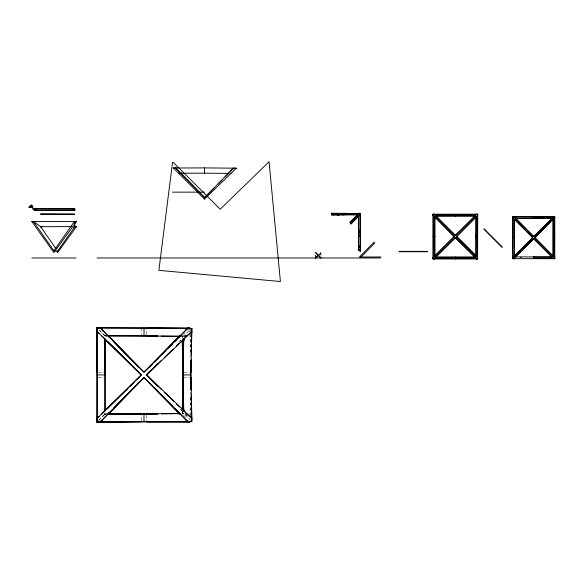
<?xml version="1.0" encoding="UTF-8"?>
<svg xmlns="http://www.w3.org/2000/svg" width="584" height="584" viewBox="0 0 584 584"><rect width="100%" height="100%" fill="white"/><g stroke="black" fill="none" stroke-linecap="round" stroke-linejoin="round"><path stroke-width="0.44" stroke-dasharray="2.92 2.19" d="M182.186 338.851L182.208 335.815L185.245 332.778M189.961 328.785L189.946 331.515L189.559 331.5M182.317 410.742L182.252 414.027L185.822 417.669M190.15 415.633L190.523 396.638M189.997 415.662L190.508 391.2M146.314 334.661L146.642 329.325M141.357 420.546L141.686 415.209M104.938 412.932L104.675 414.187L105.923 414.202M183.814 337.158L184.091 335.909L190.771 329.427M98.733 420.122L105.076 413.779L107.945 413.771M184.902 336.413L186.062 335.187M187.632 330.332L188.829 329.113M98.608 420.662L104.959 414.26L107.149 414.275M179.449 341.596L180.719 340.326M179.843 341.647L181.128 340.363M184.975 336.508L186.252 335.223M185.055 336.384L186.303 335.143M181.916 336.282L184.091 335.909L182.186 335.888M184.449 336.807L186.303 335.041M190.771 420.429L184.091 413.946L182.172 413.574L183.763 413.538L181.566 413.545M105.835 414.384L104.572 414.655L104.565 413.392M98.389 377.571L104.616 377.191M184.267 372.614L189.61 372.285M182.573 410.99L182.186 411.012L182.208 414.041L180.04 414.049M189.559 418.356L189.946 418.341M98.733 329.734L105.069 336.055L106.565 336.055L104.675 335.669M180.785 335.837L182.252 335.837L182.317 339.122M105.828 335.209L104.572 335.209L98.608 329.201M107.149 335.588L104.572 335.209L104.835 336.479M180.04 335.807L182.252 335.837M105.076 336.077L107.945 336.085M180.106 336.311L183.704 336.296M105.069 413.8L106.565 413.808M183.383 377.191L189.61 377.571M98.389 372.285L104.616 372.665M181.952 410.508L180.719 409.537L181.697 410.516M180.726 409.523L182.588 411.289M185.07 413.64L187.544 415.99M183.704 413.56L184.091 413.946M185.478 414.063L187.807 416.516M182.281 412.523L182.639 414.414M141.299 328.42L141.686 334.647M146.314 415.195L146.694 421.422M189.997 334.194L190.523 359.569M190.063 329.704L190.136 333.318M190.15 334.223L190.523 353.225"/><path stroke-width="0.88" d="M97.097 372.22L97.156 328.164L190.026 327.894L187.369 327.858M105.018 372.68L105.062 339.37M144 414.297L144 421.852L97.032 422.276L97.032 327.609L102.309 328.011M146.694 421.422L146.708 421.823L191.771 421.407L191.844 418.341L190.953 374.928L191.844 328.471L146.708 328.033L146.694 328.434M513 237.389L514.321 237.389L514.292 220.19M554.574 237.659L553.252 237.922L554.581 237.922M554.581 218.555L554.537 218.146A0.891 0.891 0 0 0 554.537 216.89L512.745 216.627L512.737 258.683L554.785 258.69L554.603 216.825M97.032 422.276L97.163 331.515L98.966 333.289M104.967 410.063L105.069 338.851M144 335.961L144 328.011M204.539 199.137L173.324 168.017L204.539 167.9L204.539 173.185L228.563 173.412L233.447 168.185L236.359 168.199L204.539 199.129M477.544 256.551L476.544 256.887L456.462 236.812L477.449 215.81L477.661 214.802L476.829 214.197M476.829 258.924L477.661 258.318L477.515 257.383L456.703 236.556L476.23 256.04M454.425 236.681L454.155 236.418L433.277 257.31L433.065 258.318L433.897 258.924M182.332 409.851L182.982 377.184L183.653 411.173M190.669 389.397L190.902 377.636L190.493 377.629M183.653 338.691L182.982 372.68L182.332 340.012M189.019 415.903L183.763 411.012L183.026 374.928L183.763 338.851L189.019 333.953M190.493 372.234L190.902 372.22L191.151 359.715M191.253 354.357L191.771 328.449L191.377 328.843M190.676 383.046L190.676 366.818M74.701 221.606L74.416 226.585L73.715 227.826M141.299 421.436L141.292 421.838L97.032 422.254L97.418 421.86L97.032 420.429M141.737 414.319L141.744 413.917L108.244 414.231M146.263 335.552L146.248 335.953L157.841 336.063M174.813 408.216L187.442 421.4L97.156 421.699L97.163 418.341L141.328 374.928L97.163 331.515L97.564 333.281M181.485 174.258L175.623 168.01L173.324 168.002M214.343 187.749L204.539 197.64L180.507 173.266L181.493 172.995M108.938 336.953L100.623 328.193L97.156 328.164L98.973 328.558M100.521 327.989L100.543 327.595M360.357 214.248L360.007 214.941M512.737 217.474L513.577 216.627M512.737 257.756L532.769 237.396L514.657 219.277L514.394 219.54M554.8 217.562L534.761 237.929L552.88 256.04L553.143 255.777M554.8 257.851L553.953 258.69M342.91 213.751L342.961 213.248M343.063 215.08L343.202 213.751L337.983 213.751M344.071 214.868L344.21 213.547M344.538 213.248L343.049 213.547M432.999 215.094L433.605 214.262L434.613 214.474L455.651 235.505M97.024 333.289L97.287 332.092M343.034 214.306L343.137 213.861L343.874 214.043L343.764 214.481L343.034 214.306L343.764 214.481M343.414 214.401L343.494 213.941M191.333 330.245L191.771 328.449M191.734 419.619L191.377 421.02L191.771 421.407L191.253 395.507M554.742 258.632L554.537 258.435A0.891 0.891 0 0 0 554.537 257.172L554.282 256.909M520.505 257.267L521.154 257.267M41.318 227.694L40.449 226.439L33.441 221.438L53.881 250.762L74.329 221.621L76.395 221.628L53.881 252.565L31.813 221.446L33.441 221.438L34.456 222.643M74.767 223.19L74.913 226.614L57.612 251.069L53.881 250.762M353.692 215.08L354.649 213.751M354.992 213.751L355.357 213.248M75.971 226.607L76.322 226.84L57.612 252.565L56.86 251.507M108.39 414.027L109.354 412.757M178.573 337.311L179.536 336.048M109.434 412.289L100.623 421.663L97.163 421.677L97.543 421.305L98.959 421.706M227.577 174.397L228.556 173.156L227.585 173.404M178.624 337.778L187.442 328.464L97.032 327.609L97.024 331.515L97.418 331.493M353.189 214.197L353.875 214.386M358.656 230.571L359.299 230.753M358.466 230.746L359.145 230.403M358.817 230.914L358.868 230.322M434.89 258.369L434.613 258.646A0.949 0.949 0 0 1 433.277 258.646L432.999 258.924L477.712 258.924L477.449 258.646A0.949 0.949 0 0 1 476.106 258.646L475.836 258.369M512.767 216.657L512.993 216.89A0.891 0.891 0 0 0 512.993 218.146L513.219 218.372M101.711 414.063L104.682 410.99L104.667 409.523M108.376 413.764L139.364 381.907L134.911 386.433M108.646 413.939L143.956 377.636L187.442 421.4L191.844 421.385M179.266 336.136L143.956 372.22L100.623 328.193L102.382 330.004M148.628 367.92L152.446 364.007M154.358 362.058L179.551 336.311M476.602 216.671L476.376 216.357L456.294 236.44L456.564 236.702M113.88 407.756L132.999 388.367M360.481 257.493L359.532 256.872L374.016 242.229L374.797 243.01L360.562 257.413M521.709 248.799L518.745 252.025M519.059 251.704L520.329 250.419M525.396 245.295L527.929 242.732M204.539 197.633L233.447 168.185L232.271 168.44M218.131 183.938L221.913 180.12M225.066 176.945L228.563 173.412M191.844 328.471L187.442 328.464L144.036 372.22L108.646 335.924M149.322 367.336L151.234 365.409M155.694 360.919L158.242 358.35M162.067 354.495L165.25 351.283M168.44 348.071L172.258 344.217M174.813 341.647L180.084 335.917L178.631 336.296M533.776 236.389L534.36 235.812M148.321 372.818L150.862 370.271M155.943 365.175L157.848 363.263M158.052 363.511L146.664 374.928L158.052 386.345M524.469 246.003L532.25 238.141L532.754 238.637M357.941 214.321L349.977 222.292L350.918 224.03L358.846 216.095M315.535 257.821L318.061 255.296L315.535 252.777M358.853 214.686L358.846 250.602L358.466 250.339L358.466 215.146L358.846 214.788M359.145 214.576L359.802 213.802L359.459 213.248M359.802 215.146L360.08 214.868A0.949 0.949 0 0 0 360.116 213.561L331.128 213.248L332.851 213.547M320.616 253.222L318.536 255.296L321.091 257.836M359.021 215.058L359.145 214.591L360.175 214.583M359.007 215.416L350.911 223.504L351.05 223.898M352.035 222.913L351.714 222.219M434.219 216.752L434.481 216.489L454.556 236.564L434.35 256.763L434.087 256.5L434.671 256.515M435.569 215.43L435.306 215.693L455.389 235.775L475.58 215.532L475.332 214.7M475.296 215.277L475.296 215.817M475.836 214.751L476.106 214.474A0.949 0.949 0 0 1 477.449 214.474L477.624 214.299M432.999 258.924L432.999 214.211L477.727 214.197L477.573 258.77M435.138 258.654L435.138 257.602L455.352 237.352L475.427 257.434L475.164 257.697M515.657 218.285L533.513 236.659L553.866 216.627M552.143 218.547L551.88 218.285L552.143 218.547L534.024 236.666L513.672 216.627M512.767 258.661L512.993 258.435A0.891 0.891 0 0 0 514.256 258.435L514.519 258.172M551.88 257.033L534.024 238.659L513.672 258.69M105.281 410.238L141.248 374.928L107.091 341.078M107.222 408.902L127.881 388.506M129.903 386.601L133.721 382.776M137.036 379.585L139.561 377.038M98.981 416.582L97.163 418.341L97.55 418.363L97.163 416.567M146.788 374.439L161.447 360.328M164.695 357.204L173.141 349.071M176.39 345.947L179.631 342.823M191.808 333.289L191.45 331.493L191.844 331.515L146.745 374.928L191.844 418.341L189.997 416.567M189.99 333.281L191.844 331.515M30.74 207.225L29.2 207.254L30.74 207.225L32.193 205.853L31.543 205.05L29.2 207.254C40.559 205.962 22.783 209.481 31.675 205.123M73.496 222.811L74.518 221.876M554.537 258.435A0.891 0.891 0 0 1 553.282 258.435L553.019 258.172M100.601 421.276L102.397 419.867M232.264 169.375L233.461 168.447M185.668 330.245L187.464 328.85M359.16 246.353L359.751 246.119L359.562 246.645L359.16 246.353L359.751 246.119M332.668 213.853L333.325 213.598L333.114 214.182L332.668 213.853L333.325 213.598M332.792 214.24L333.457 213.992M359.277 246.703L359.868 246.477M332.763 214.452L332.062 214.664L332.661 214.065M350.809 222.416L351.575 222.584L350.904 222.781L350.159 222.11L350.853 221.942L350.969 221.299L351.152 221.65M359.102 249.894L359.766 249.689L359.467 250.266L359.102 249.894L359.766 249.689M332.062 214.664L332.376 214.051M350.904 222.781L351.575 222.584M359.197 250.251L359.861 250.054M188.26 421.962L189.639 421.575L190.026 421.969L144 421.852M98.835 327.624L97.418 327.996L97.032 327.609L97.302 328.828M109.42 413.779L107.967 414.166L107.945 413.771L157.994 413.976M358.466 230.308L358.846 230.22M358.853 230.468L360.175 230.154M358.853 231.286L360.175 230.972M358.466 231.593L358.846 231.505M97.032 422.254L98.849 421.838M185.668 421.414L187.464 421.013M102.382 421.268L100.623 421.663L144.036 377.636L179.266 413.72M175.609 168.272L176.806 168.01M100.601 328.58L102.39 328.186M185.675 328.843L187.442 328.464M33.616 221.701L35.128 221.438M476.726 214.197L455.235 235.345L455.505 235.607M433.992 258.924L455.476 237.79L455.206 237.52M359.364 213.248L358.817 213.459A0.949 0.949 0 0 1 360.116 213.561L360.357 214.145M358.466 231.906L358.846 231.884M359.919 231.826L360.357 231.79M29.222 207.123L30.689 207.189L32.193 205.853M178.624 413.968L180.084 413.939L178.631 412.063M34.5 210.094L34.879 210.087L33.032 209.028L34.5 210.094L36.763 210.079M109.427 335.683L107.967 335.698L107.945 336.085L157.994 335.888M109.361 414.26L180.106 413.552M157.738 413.8L146.248 413.903L146.263 414.304M161.352 413.764L179.456 413.596M42.019 226.424L40.449 226.439L55.881 248.58M204.531 173.171L178.595 173.258L180.507 173.266M33.032 209.036L36.697 209.123M31.813 221.431L76.402 221.628M40.165 226.687L71.708 226.621M74.19 226.607L75.964 226.607M172.557 192.143L204.539 192.143M74.657 208.809L33.105 208.809L74.664 208.809L74.664 210.32L35.215 210.32L74.664 210.196M73.073 209.05L74.964 209.05L74.964 210.109L73.073 210.109M343.326 213.751L359.299 213.751L359.313 214.408L360.175 214.364L360.357 251.624L360.357 213.262M359.802 213.802L360.27 213.802M74.664 214.189L40.398 214.065L74.533 214.189M476.654 214.489L434.036 214.62M477.508 215.372L477.544 257.931M474.697 215.817L435.409 215.817L435.409 215.262M433.554 216.087L433.277 215.81A0.949 0.949 0 0 1 433.277 214.474L433.153 214.35M435.803 216.087L475.091 216.022M477.172 216.087L477.449 215.81A0.949 0.949 0 0 0 477.449 214.474L477.449 214.474M476.493 216.482L477.544 216.482M433.35 216.701L434.167 216.701M434.292 216.671L434.664 216.671M477.544 216.671L476.259 216.671L476.216 256.507M514.394 216.898L553.143 216.89M512.818 217.146L513.256 216.708M515.774 218.409L551.763 218.409M554.282 218.409L554.72 218.409L554.581 257.033M513 219.277L514.321 219.277L514.336 256.04L513.007 256.04M554.581 219.277L553.26 219.277L553.252 256.04L554.581 256.04M512.964 219.54L514.321 219.54M553.267 219.54L554.596 219.54M358.466 234.272L358.846 234.272M475.836 235.221L476.216 235.221M358.466 235.615L360.357 235.615M358.846 235.746L360.175 235.746M432.999 236.556L434.89 236.556M475.836 236.556L477.727 236.556M433.35 236.695L434.671 236.695M476.216 236.702L477.544 236.695M358.466 236.951L358.846 236.951M553.26 237.396L554.581 237.396M512.964 237.659L514.321 237.659M512.737 237.659L514.519 237.659M475.836 237.9L476.216 237.9M513.007 237.922L514.336 237.922M320.674 252.799L320.872 255.055M513.007 255.777L514.657 256.04L532.776 237.922L512.737 217.562M553.252 255.777L554.581 255.777M476.216 256.456L476.807 256.617M433.35 256.551L434.021 256.551M476.646 256.777L477.544 256.777M360.503 256.989L381.096 256.989M513.256 256.909L512.993 257.172A0.891 0.891 0 0 0 512.993 258.435L513.577 258.69M515.774 256.909L551.763 256.909M433.554 257.033L433.277 257.31A0.949 0.949 0 0 0 433.277 258.646M436.233 257.033L474.923 257.033M477.172 257.033L477.449 257.31A0.949 0.949 0 0 1 477.449 258.646M533.761 257.142L551.975 257.142M31.806 257.975L75.978 257.975M97.024 257.975L380.527 257.975M512.737 257.851L513.256 258.172M533.761 258.449L553.143 258.457M97.097 374.928L105.018 374.928M183.026 374.928L190.953 374.928M146.708 421.823L190.026 421.969M74.606 226.847L76.322 226.855M204.539 167.9L236.359 168.199M230.059 173.412L230.987 173.419M161.41 336.092L179.244 336.26M108.244 335.625L180.106 336.311M331.96 214.277L332.347 214.678M97.024 418.341L97.418 418.363M553.953 216.627L554.8 217.474M553.866 258.69L533.506 238.652L515.387 256.77L515.65 257.033M476.726 258.924L455.097 237.637M101.12 421.998L102.317 422.247M343.137 213.861L343.874 214.043M358.466 245.141L358.846 245.331M358.846 245.66L360.175 246.338M358.853 246.879L360.175 247.558M358.466 247.047L358.846 247.244M358.466 248.645L358.846 248.901M358.846 250.317L360.175 251.215M33.105 208.809L35.215 210.32M320.842 258.077L318.309 255.551L315.696 257.997M315.769 252.514L318.309 255.047M101.711 335.8L105.93 339.844M432.999 214.197L433.277 214.474A0.949 0.949 0 0 1 434.613 214.474L434.89 214.751M146.788 375.417L161.447 389.528M164.695 392.66L173.791 401.412M176.39 403.909L179.631 407.033M107.755 341.596L127.881 361.35M129.831 363.263L133.721 367.088M136.97 370.271L139.561 372.818M105.478 339.815L141.248 374.928M553.136 219.547L552.873 219.285L534.761 237.403L554.8 257.756M537.156 241.783L539.032 243.659M545.901 250.529L547.777 252.398M519.03 223.657L521.527 226.161M528.396 233.031L530.272 234.899M454.286 236.827L432.999 215.189M435.131 257.602L435.379 258.654M97.156 328.164L97.543 328.551M148.321 377.038L150.862 379.585M155.943 384.688L157.848 386.601M149.322 382.52L151.234 384.447M155.694 388.944L158.242 391.514M162.067 395.368L165.25 398.58M168.44 401.792L172.258 405.646M204.539 197.334L175.623 168.01L176.799 169.214M113.88 342.107L132.999 361.489M134.911 363.43L138.729 367.307L108.376 336.092M185.683 419.604L187.442 421.4M148.628 381.943L152.446 385.849M154.358 387.805L179.551 413.545M178.558 412.559L179.536 413.815M108.39 335.829L109.369 337.092M350.159 222.11L350.342 222.438L358.211 214.583L331.573 214.868L359.313 214.766M353.393 213.89L353.583 214.299M333.004 213.664L333.114 214.182M183.734 409.537L184.157 410.983L182.244 409.523L182.931 374.928L182.215 340.326L184.157 338.873L184.135 340.341L183.763 338.851M332.522 214.518L332.332 213.547M331.442 213.547L331.814 214.868M104.682 338.873L105.069 340.326M351.203 222.205L351.305 222.57M191.406 416.582L191.844 418.341M333.639 214.868L333.325 213.547L338.114 213.547L338.136 215.08M360.043 232.461L360.175 233.746M100.521 421.874L100.543 422.269M141.737 335.537L141.744 335.939M141.292 328.018L141.299 328.42M190.669 360.459L190.902 372.22M190.902 377.636L191.151 390.141M144 413.895L144 414.326M104.967 339.8L105.069 411.012M554.282 217.146L554.282 216.708L535.024 216.949M553.019 217.146L553.282 216.89A0.891 0.891 0 0 1 554.537 216.89M553.019 219.664L553.019 255.653M552.143 216.876L552.143 218.182L515.387 218.182L515.387 216.876M551.88 216.876L551.88 218.182M534.031 216.876L534.031 218.182M533.769 216.627L533.769 218.409M533.769 256.909L533.769 258.69M533.506 216.876L533.506 218.182M515.65 216.876L515.657 218.182M514.519 217.146L514.256 216.89A0.891 0.891 0 0 0 512.993 216.89M514.519 219.664L514.519 255.653M513 218.285L513 257.376M477.172 214.284L477.172 214.751M477.172 258.369L477.172 258.836M476.654 258.581L434.036 258.654L434.036 258.186M475.836 217.431L475.836 256.12M475.58 216.022L475.58 214.7L455.352 214.7L455.345 216.022M475.58 258.654L475.58 257.325L435.438 257.332L435.438 257.829M475.31 257.551L475.31 258.654M456.703 214.197L456.717 214.7M455.484 214.489L455.498 216.022M455.498 257.325L455.498 258.654M455.359 214.197L455.381 214.7M455.359 257.033L455.359 258.924M455.213 214.489L455.213 215.817M455.213 257.332L455.213 258.654M435.401 214.489L435.379 215.24M435.138 214.489L435.138 215.817M434.89 217.431L434.89 255.69M434.671 256.777L434.671 216.482L433.35 216.482L433.35 256.777M433.554 214.284L433.554 214.751M433.554 258.369L433.554 258.836M359.043 213.751L359.043 215.08M339.092 214.379L339.092 214.868M337.997 213.248L337.997 215.146M337.844 213.547L337.866 215.08M315.491 255.296L315.448 258.07M172.506 162.571L158.877 270.341L280.408 281.524L269.063 161.724L220.226 209.203L173.266 162.381L172.506 162.571M353.692 213.985L353.356 214.562L353.707 214.021M484.202 228.964L483.939 229.227L502.05 247.346L502.32 247.076L484.202 228.964M427.379 251.361L398.981 251.361L398.981 251.74L427.379 251.74L427.379 251.361"/></g></svg>
